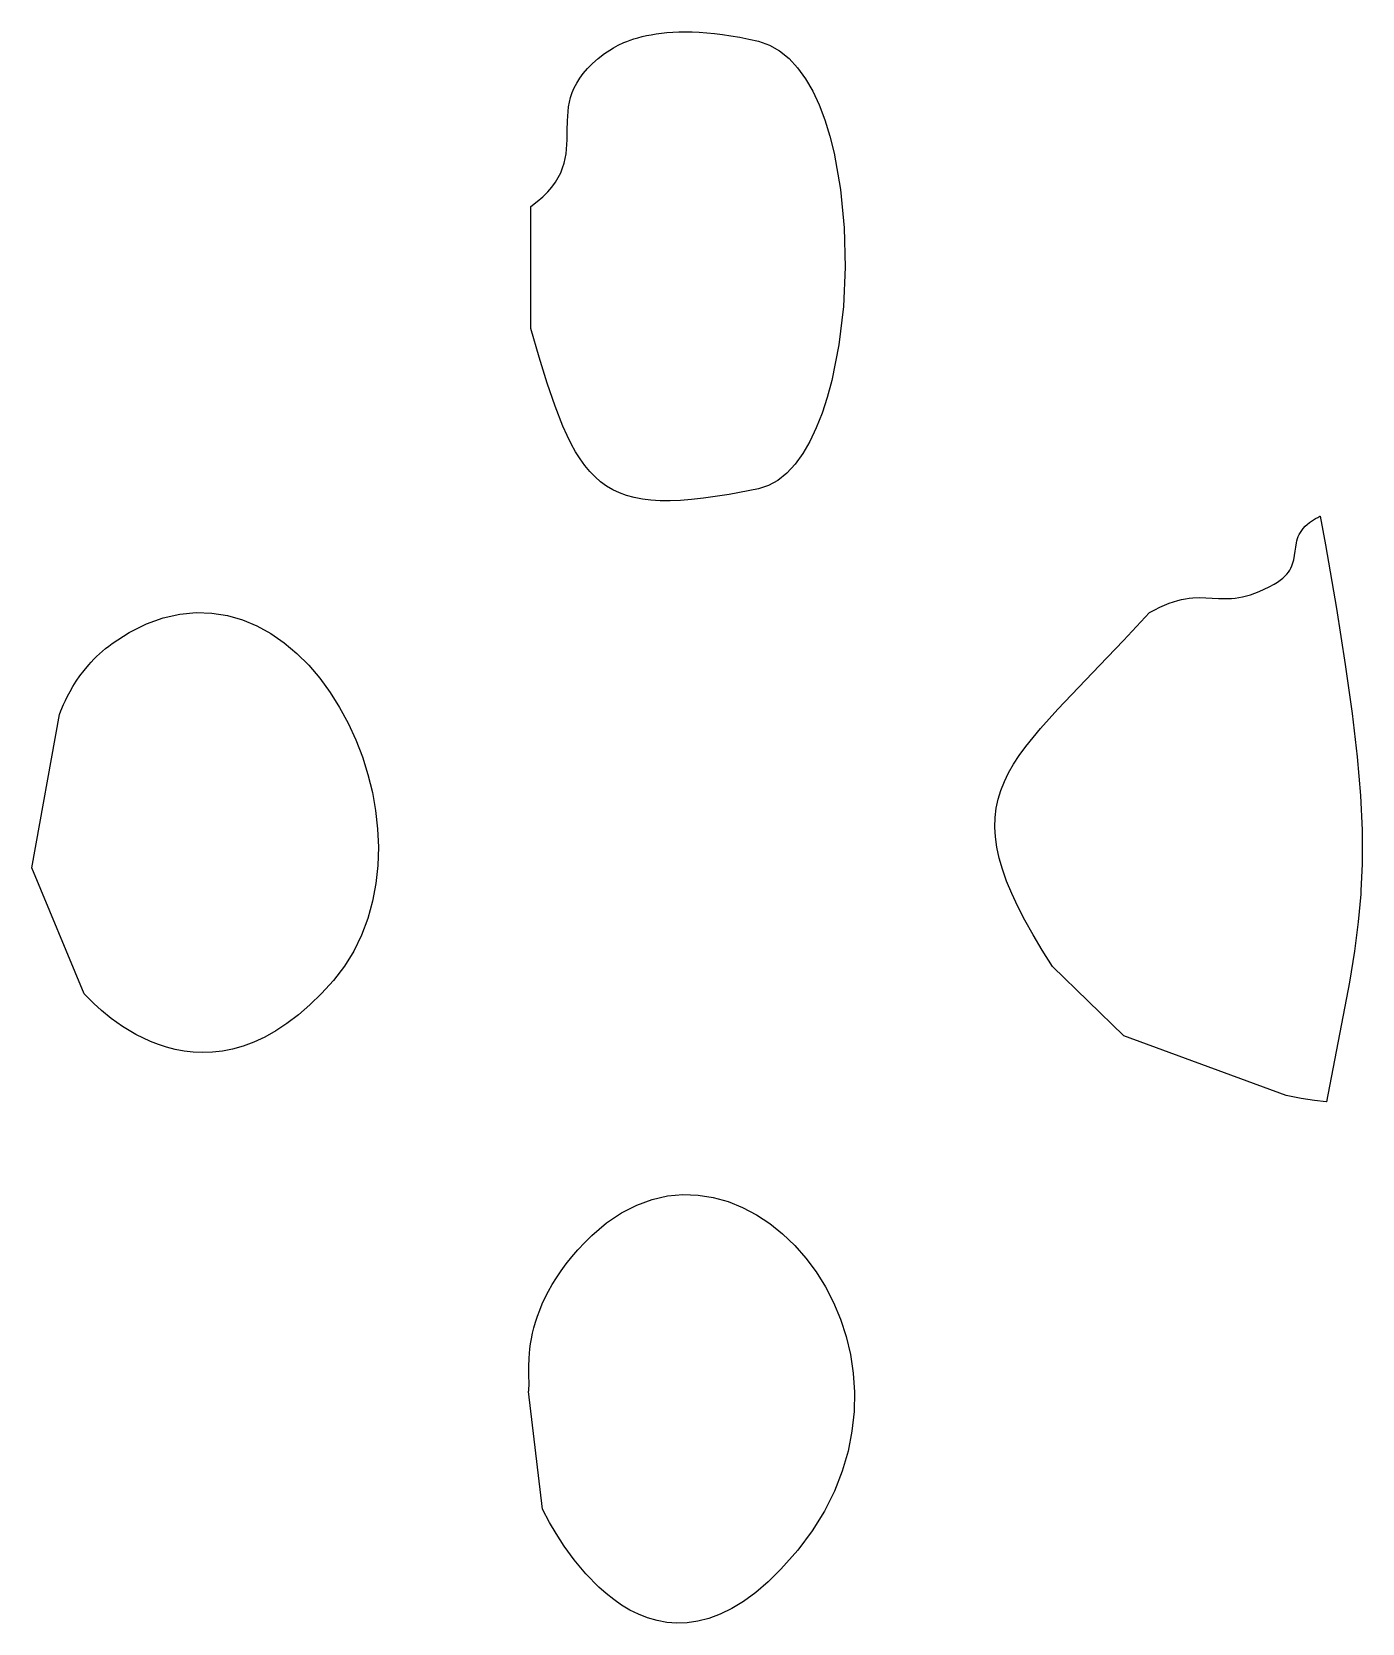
# Model space of a CAD drawing. Header units: millimetres. Extents: x 73 to 173, y -160 to -92.
# Drawn here: x 158.056 to 158.545, y -138.328 to -137.742 of the extents above; entities that cross this region are included whole.
import ezdxf

# ---------------------------------------------------------------- set-up
doc = ezdxf.new("R2010")
doc.units = ezdxf.units.MM
doc.layers.add('F.Silkscreen', color=41, linetype='CONTINUOUS', true_color=0xf2eda1)

msp = doc.modelspace()

# ---------------------------------------------------------------- linework, layer by layer
at = {"layer": 'F.Silkscreen', "linetype": 'CONTINUOUS'}
for p, q in [((158.274564, -137.745788), (158.27581, -137.745323)), ((158.27581, -137.745323), (158.277146, -137.744881)), ((158.277146, -137.744881), (158.278577, -137.744451)), ((158.278577, -137.744451), (158.280113, -137.744046)), ((158.280113, -137.744046), (158.28173, -137.743674)), ((158.28173, -137.743674), (158.283454, -137.743331)), ((158.283454, -137.743331), (158.285293, -137.743029)), ((158.285293, -137.743029), (158.28722, -137.742763)), ((158.28722, -137.742763), (158.289272, -137.742553)), ((158.289272, -137.742553), (158.291415, -137.742393)), ((158.291415, -137.742393), (158.293678, -137.742306)), ((158.293678, -137.742306), (158.296056, -137.742275)), ((158.296056, -137.742275), (158.298552, -137.742317)), ((158.298552, -137.742317), (158.301164, -137.742419)), ((158.301164, -137.742419), (158.303898, -137.742614)), ((158.303898, -137.742614), (158.306753, -137.742893)), ((158.306753, -137.742893), (158.309743, -137.743266)), ((158.309743, -137.743266), (158.31284, -137.743735)), ((158.31284, -137.743735), (158.31607, -137.744294)), ((158.31607, -137.744294), (158.319441, -137.744964)), ((158.319441, -137.744964), (158.32295, -137.745754)), ((158.26395, -137.752114), (158.266329, -137.750278)), ((158.266329, -137.750278), (158.268251, -137.748968)), ((158.268251, -137.748968), (158.269648, -137.74812)), ((158.269648, -137.74812), (158.271355, -137.747202)), ((158.271355, -137.747202), (158.273409, -137.746259)), ((158.273409, -137.746259), (158.274564, -137.745788)), ((158.32295, -137.745754), (158.326965, -137.747127)), ((158.326965, -137.747127), (158.330716, -137.749232)), ((158.330716, -137.749232), (158.33418, -137.752034)), ((158.258498, -137.75754), (158.260054, -137.755744)), ((158.260054, -137.755744), (158.261865, -137.75393)), ((158.261865, -137.75393), (158.26395, -137.752114)), ((158.33418, -137.752034), (158.337361, -137.755483)), ((158.337361, -137.755483), (158.340277, -137.759527)), ((158.254436, -137.764639), (158.255169, -137.762867)), ((158.255169, -137.762867), (158.256076, -137.761103)), ((158.256076, -137.761103), (158.257179, -137.759328)), ((158.257179, -137.759328), (158.258498, -137.75754)), ((158.340277, -137.759527), (158.34292, -137.764111)), ((158.253118, -137.769871), (158.253428, -137.768127)), ((158.253428, -137.768127), (158.253862, -137.766387)), ((158.253862, -137.766387), (158.254436, -137.764639)), ((158.34292, -137.764111), (158.345284, -137.76918)), ((158.252681, -137.775067), (158.2529, -137.77161)), ((158.2529, -137.77161), (158.253118, -137.769871)), ((158.345284, -137.76918), (158.347397, -137.774701)), ((158.347397, -137.774701), (158.349235, -137.780617)), ((158.252586, -137.781967), (158.252634, -137.778522)), ((158.252634, -137.778522), (158.252681, -137.775067)), ((158.349235, -137.780617), (158.350804, -137.786873)), ((158.252169, -137.787152), (158.25239, -137.785423)), ((158.25239, -137.785423), (158.252586, -137.781967)), ((158.250199, -137.794096), (158.250905, -137.792352)), ((158.250905, -137.792352), (158.25145, -137.79061)), ((158.25145, -137.79061), (158.251873, -137.788878)), ((158.251873, -137.788878), (158.252169, -137.787152)), ((158.350804, -137.786873), (158.353178, -137.800208)), ((158.246946, -137.799356), (158.248229, -137.797597)), ((158.248229, -137.797597), (158.249317, -137.79584)), ((158.249317, -137.79584), (158.250199, -137.794096)), ((158.241593, -137.80471), (158.243646, -137.802917)), ((158.243646, -137.802917), (158.245423, -137.801135)), ((158.245423, -137.801135), (158.246946, -137.799356)), ((158.353178, -137.800208), (158.354516, -137.814326)), ((158.239207, -137.851394), (158.23926, -137.806511)), ((158.23926, -137.806511), (158.241593, -137.80471)), ((158.354516, -137.814326), (158.354837, -137.828819)), ((158.354837, -137.828819), (158.354163, -137.843296)), ((158.354163, -137.843296), (158.352509, -137.857333)), ((158.242307, -137.861955), (158.239207, -137.851394)), ((158.245256, -137.871452), (158.242307, -137.861955)), ((158.352509, -137.857333), (158.349891, -137.870552)), ((158.248131, -137.879911), (158.245256, -137.871452)), ((158.349891, -137.870552), (158.348226, -137.876727)), ((158.25104, -137.887352), (158.248131, -137.879911)), ((158.348226, -137.876727), (158.346324, -137.882553)), ((158.346324, -137.882553), (158.344187, -137.887958)), ((158.252537, -137.890709), (158.25104, -137.887352)), ((158.254075, -137.893824), (158.252537, -137.890709)), ((158.344187, -137.887958), (158.34183, -137.892934)), ((158.25567, -137.896708), (158.254075, -137.893824)), ((158.257328, -137.899359), (158.25567, -137.896708)), ((158.339234, -137.897396), (158.336401, -137.901292)), ((158.34183, -137.892934), (158.339234, -137.897396)), ((158.25907, -137.901786), (158.257328, -137.899359)), ((158.260896, -137.903991), (158.25907, -137.901786)), ((158.336401, -137.901292), (158.333367, -137.904585)), ((158.262831, -137.905984), (158.260896, -137.903991)), ((158.26488, -137.907753), (158.262831, -137.905984)), ((158.267052, -137.909311), (158.26488, -137.907753)), ((158.269375, -137.910666), (158.267052, -137.909311)), ((158.32661, -137.909173), (158.322898, -137.910352)), ((158.330099, -137.90723), (158.32661, -137.909173)), ((158.333367, -137.904585), (158.330099, -137.90723)), ((158.27183, -137.911822), (158.269375, -137.910666)), ((158.274455, -137.912782), (158.27183, -137.911822)), ((158.277255, -137.913542), (158.274455, -137.912782)), ((158.28023, -137.914111), (158.277255, -137.913542)), ((158.283415, -137.914503), (158.28023, -137.914111)), ((158.286803, -137.91471), (158.283415, -137.914503)), ((158.29042, -137.914743), (158.286803, -137.91471)), ((158.294271, -137.914603), (158.29042, -137.914743)), ((158.298354, -137.914291), (158.294271, -137.914603)), ((158.302701, -137.91381), (158.298354, -137.914291)), ((158.312217, -137.912389), (158.302701, -137.91381)), ((158.322898, -137.910352), (158.312217, -137.912389)), ((158.527862, -137.921258), (158.528641, -137.920833)), ((158.528641, -137.920833), (158.529018, -137.920631)), ((158.529018, -137.920631), (158.529397, -137.920449)), ((158.529397, -137.920449), (158.529605, -137.920347)), ((158.529605, -137.920347), (158.531525, -137.930972)), ((158.521851, -137.927135), (158.522264, -137.926381)), ((158.522264, -137.926381), (158.522756, -137.925634)), ((158.522756, -137.925634), (158.523327, -137.924883)), ((158.523327, -137.924883), (158.524006, -137.924139)), ((158.524006, -137.924139), (158.524786, -137.923408)), ((158.524786, -137.923408), (158.525685, -137.922683)), ((158.525685, -137.922683), (158.526706, -137.921971)), ((158.526706, -137.921971), (158.527862, -137.921258)), ((158.520334, -137.933314), (158.52054, -137.93175)), ((158.52054, -137.93175), (158.520812, -137.930209)), ((158.520812, -137.930209), (158.521001, -137.929424)), ((158.521001, -137.929424), (158.521229, -137.928659)), ((158.521229, -137.928659), (158.521508, -137.927894)), ((158.521508, -137.927894), (158.521851, -137.927135)), ((158.531525, -137.930972), (158.535527, -137.95439)), ((158.518796, -137.939492), (158.519154, -137.938728)), ((158.519154, -137.938728), (158.519432, -137.937955)), ((158.519432, -137.937955), (158.519664, -137.937191)), ((158.519664, -137.937191), (158.519854, -137.936416)), ((158.519854, -137.936416), (158.520133, -137.934861)), ((158.520133, -137.934861), (158.520334, -137.933314)), ((158.51385, -137.944649), (158.514885, -137.943932)), ((158.514885, -137.943932), (158.515791, -137.943211)), ((158.515791, -137.943211), (158.516593, -137.942482)), ((158.516593, -137.942482), (158.517281, -137.941739)), ((158.517281, -137.941739), (158.517876, -137.940993)), ((158.517876, -137.940993), (158.518371, -137.94024)), ((158.518371, -137.94024), (158.518796, -137.939492)), ((158.481356, -137.95057), (158.482653, -137.950445)), ((158.482653, -137.950445), (158.485147, -137.950343)), ((158.485147, -137.950343), (158.48752, -137.950399)), ((158.48752, -137.950399), (158.48984, -137.950528)), ((158.49827, -137.950518), (158.499604, -137.950327)), ((158.499604, -137.950327), (158.500996, -137.950059)), ((158.500996, -137.950059), (158.502425, -137.94972)), ((158.502425, -137.94972), (158.503935, -137.949274)), ((158.503935, -137.949274), (158.505517, -137.94874)), ((158.505517, -137.94874), (158.507169, -137.948083)), ((158.507169, -137.948083), (158.508905, -137.947308)), ((158.508905, -137.947308), (158.510745, -137.9464)), ((158.510745, -137.9464), (158.51267, -137.945361)), ((158.51267, -137.945361), (158.51385, -137.944649)), ((158.110101, -137.956425), (158.11609, -137.955844)), ((158.11609, -137.955844), (158.12193, -137.956028)), ((158.12193, -137.956028), (158.127622, -137.95693)), ((158.457186, -137.966142), (158.466717, -137.955875)), ((158.466717, -137.955875), (158.468679, -137.954813)), ((158.468679, -137.954813), (158.47054, -137.953883)), ((158.47054, -137.953883), (158.472305, -137.953091)), ((158.472305, -137.953091), (158.474, -137.952419)), ((158.474, -137.952419), (158.475609, -137.95186)), ((158.475609, -137.95186), (158.477135, -137.951402)), ((158.477135, -137.951402), (158.478601, -137.951043)), ((158.478601, -137.951043), (158.479996, -137.950769)), ((158.479996, -137.950769), (158.481356, -137.95057)), ((158.48984, -137.950528), (158.492157, -137.95066)), ((158.492157, -137.95066), (158.494519, -137.95072)), ((158.494519, -137.95072), (158.496987, -137.950638)), ((158.496987, -137.950638), (158.49827, -137.950518)), ((158.535527, -137.95439), (158.538772, -137.974913)), ((158.091518, -137.963193), (158.097794, -137.96006)), ((158.097794, -137.96006), (158.103999, -137.957809)), ((158.103999, -137.957809), (158.110101, -137.956425)), ((158.127622, -137.95693), (158.133148, -137.958526)), ((158.133148, -137.958526), (158.138467, -137.960763)), ((158.138467, -137.960763), (158.14359, -137.963593)), ((158.08394, -137.968184), (158.085174, -137.967265)), ((158.085174, -137.967265), (158.091518, -137.963193)), ((158.14359, -137.963593), (158.148483, -137.96697)), ((158.148483, -137.96697), (158.153137, -137.970873)), ((158.448357, -137.975384), (158.457186, -137.966142)), ((158.077514, -137.974055), (158.078469, -137.973054)), ((158.078469, -137.973054), (158.079471, -137.972042)), ((158.079471, -137.972042), (158.08052, -137.971051)), ((158.08052, -137.971051), (158.081612, -137.970083)), ((158.081612, -137.970083), (158.082746, -137.96912)), ((158.082746, -137.96912), (158.08394, -137.968184)), ((158.153137, -137.970873), (158.157513, -137.97524)), ((158.072013, -137.981098), (158.073377, -137.979123)), ((158.073377, -137.979123), (158.074907, -137.977104)), ((158.074907, -137.977104), (158.076604, -137.975066)), ((158.076604, -137.975066), (158.077514, -137.974055)), ((158.157513, -137.97524), (158.161622, -137.980029)), ((158.433045, -137.991385), (158.448357, -137.975384)), ((158.538772, -137.974913), (158.541301, -137.992991)), ((158.068802, -137.986582), (158.069725, -137.984859)), ((158.069725, -137.984859), (158.070805, -137.983012)), ((158.070805, -137.983012), (158.072013, -137.981098)), ((158.161622, -137.980029), (158.165422, -137.985209)), ((158.165422, -137.985209), (158.168899, -137.990736)), ((158.066373, -137.991938), (158.067341, -137.989617)), ((158.067341, -137.989617), (158.068008, -137.988175)), ((158.068008, -137.988175), (158.068802, -137.986582)), ((158.168899, -137.990736), (158.172056, -137.99656)), ((158.426665, -137.998474), (158.433045, -137.991385)), ((158.055671, -138.049739), (158.065845, -137.993362)), ((158.065845, -137.993362), (158.066373, -137.991938)), ((158.172056, -137.99656), (158.174845, -138.002641)), ((158.541301, -137.992991), (158.543147, -138.008931)), ((158.174845, -138.002641), (158.177265, -138.008934)), ((158.421231, -138.005169), (158.426665, -137.998474)), ((158.177265, -138.008934), (158.1793, -138.015404)), ((158.416784, -138.011631), (158.418876, -138.008407)), ((158.418876, -138.008407), (158.421231, -138.005169)), ((158.543147, -138.008931), (158.544353, -138.023135)), ((158.413386, -138.018025), (158.414952, -138.014825)), ((158.414952, -138.014825), (158.416784, -138.011631)), ((158.1793, -138.015404), (158.180921, -138.02201)), ((158.4121, -138.021246), (158.413386, -138.018025)), ((158.180921, -138.02201), (158.182117, -138.02871)), ((158.410397, -138.027834), (158.411098, -138.024509)), ((158.411098, -138.024509), (158.4121, -138.021246)), ((158.544353, -138.023135), (158.54496, -138.035907)), ((158.182117, -138.02871), (158.182865, -138.035434)), ((158.409883, -138.034762), (158.409983, -138.031242)), ((158.409983, -138.031242), (158.410397, -138.027834)), ((158.182865, -138.035434), (158.18315, -138.042177)), ((158.410088, -138.038396), (158.409883, -138.034762)), ((158.54496, -138.035907), (158.545, -138.046981)), ((158.18315, -138.042177), (158.182957, -138.048883)), ((158.410622, -138.042174), (158.410088, -138.038396)), ((158.411492, -138.046125), (158.410622, -138.042174)), ((158.074946, -138.096084), (158.055671, -138.049739)), ((158.182957, -138.048883), (158.182263, -138.055502)), ((158.412685, -138.050253), (158.411492, -138.046125)), ((158.544973, -138.04836), (158.544562, -138.058073)), ((158.545, -138.046981), (158.544973, -138.04836)), ((158.182263, -138.055502), (158.181038, -138.062006)), ((158.414212, -138.054587), (158.412685, -138.050253)), ((158.416114, -138.059147), (158.414212, -138.054587)), ((158.418359, -138.063952), (158.416114, -138.059147)), ((158.544471, -138.059462), (158.543573, -138.069551)), ((158.544562, -138.058073), (158.544471, -138.059462)), ((158.181038, -138.062006), (158.179297, -138.068333)), ((158.420971, -138.069016), (158.418359, -138.063952)), ((158.179297, -138.068333), (158.176987, -138.074465)), ((158.423952, -138.074367), (158.420971, -138.069016)), ((158.543573, -138.069551), (158.542162, -138.080428)), ((158.176987, -138.074465), (158.174113, -138.080341)), ((158.427321, -138.080021), (158.423952, -138.074367)), ((158.174113, -138.080341), (158.170651, -138.085925)), ((158.431081, -138.086009), (158.427321, -138.080021)), ((158.542162, -138.080428), (158.540328, -138.09175)), ((158.170651, -138.085925), (158.166574, -138.091164)), ((158.457315, -138.111518), (158.431081, -138.086009)), ((158.078424, -138.099615), (158.074946, -138.096084)), ((158.162241, -138.095921), (158.157954, -138.100117)), ((158.166574, -138.091164), (158.162241, -138.095921)), ((158.540328, -138.09175), (158.531923, -138.135796)), ((158.081292, -138.102213), (158.078424, -138.099615)), ((158.084857, -138.105114), (158.081292, -138.102213)), ((158.157954, -138.100117), (158.153704, -138.103796)), ((158.08908, -138.108121), (158.084857, -138.105114)), ((158.09391, -138.111024), (158.08908, -138.108121)), ((158.149519, -138.106996), (158.145387, -138.109709)), ((158.153704, -138.103796), (158.149519, -138.106996)), ((158.099311, -138.113616), (158.09391, -138.111024)), ((158.102213, -138.114761), (158.099311, -138.113616)), ((158.137312, -138.113844), (158.133388, -138.115311)), ((158.141317, -138.111981), (158.137312, -138.113844)), ((158.145387, -138.109709), (158.141317, -138.111981)), ((158.517003, -138.13352), (158.457315, -138.111518)), ((158.105238, -138.115743), (158.102213, -138.114761)), ((158.108395, -138.116542), (158.105238, -138.115743)), ((158.11166, -138.117158), (158.108395, -138.116542)), ((158.115026, -138.117554), (158.11166, -138.117158)), ((158.118515, -138.117694), (158.115026, -138.117554)), ((158.122092, -138.117567), (158.118515, -138.117694)), ((158.12577, -138.11714), (158.122092, -138.117567)), ((158.129536, -138.116392), (158.12577, -138.11714)), ((158.133388, -138.115311), (158.129536, -138.116392)), ((158.522531, -138.134577), (158.517003, -138.13352)), ((158.527405, -138.135322), (158.522531, -138.134577)), ((158.531728, -138.135784), (158.527405, -138.135322)), ((158.531923, -138.135796), (158.531728, -138.135784)), ((158.278157, -138.173744), (158.283803, -138.17169)), ((158.283803, -138.17169), (158.289481, -138.17042)), ((158.289481, -138.17042), (158.295144, -138.169899)), ((158.295144, -138.169899), (158.300782, -138.170093)), ((158.300782, -138.170093), (158.306334, -138.17096)), ((158.306334, -138.17096), (158.311777, -138.172476)), ((158.311777, -138.172476), (158.317097, -138.174608)), ((158.267072, -138.180338), (158.272572, -138.176617)), ((158.272572, -138.176617), (158.278157, -138.173744)), ((158.317097, -138.174608), (158.32222, -138.177308)), ((158.32222, -138.177308), (158.327162, -138.180567)), ((158.261698, -138.184935), (158.267072, -138.180338)), ((158.327162, -138.180567), (158.331842, -138.184331)), ((158.331842, -138.184331), (158.336266, -138.188575)), ((158.2543, -138.19282), (158.256556, -138.190221)), ((158.256556, -138.190221), (158.259025, -138.187588)), ((158.259025, -138.187588), (158.261698, -138.184935)), ((158.336266, -138.188575), (158.340377, -138.193258)), ((158.250348, -138.197953), (158.252235, -138.195406)), ((158.252235, -138.195406), (158.2543, -138.19282)), ((158.340377, -138.193258), (158.344151, -138.198353)), ((158.247108, -138.202936), (158.248653, -138.200467)), ((158.248653, -138.200467), (158.250348, -138.197953)), ((158.344151, -138.198353), (158.347553, -138.20382)), ((158.243429, -138.210091), (158.244503, -138.207753)), ((158.244503, -138.207753), (158.245734, -138.205371)), ((158.245734, -138.205371), (158.247108, -138.202936)), ((158.347553, -138.20382), (158.350545, -138.20963)), ((158.241656, -138.214608), (158.242482, -138.212376)), ((158.242482, -138.212376), (158.243429, -138.210091)), ((158.350545, -138.20963), (158.353102, -138.215739)), ((158.239848, -138.220932), (158.240354, -138.218893)), ((158.240354, -138.218893), (158.24094, -138.21678)), ((158.24094, -138.21678), (158.241656, -138.214608)), ((158.353102, -138.215739), (158.35518, -138.22212)), ((158.238874, -138.226636), (158.239121, -138.224815)), ((158.239121, -138.224815), (158.239448, -138.222908)), ((158.239448, -138.222908), (158.239848, -138.220932)), ((158.35518, -138.22212), (158.35676, -138.228752)), ((158.238439, -138.233117), (158.238555, -138.230053)), ((158.238555, -138.230053), (158.238874, -138.226636)), ((158.35676, -138.228752), (158.357798, -138.235587)), ((158.238446, -138.235819), (158.238439, -138.233117)), ((158.238553, -138.23999), (158.238446, -138.235819)), ((158.357798, -138.235587), (158.358271, -138.242585)), ((158.238326, -138.242337), (158.238448, -138.241924)), ((158.243494, -138.28557), (158.238326, -138.242337)), ((158.238448, -138.241924), (158.238523, -138.241403)), ((158.238523, -138.241403), (158.238553, -138.23999)), ((158.358271, -138.242585), (158.358124, -138.24973)), ((158.358124, -138.24973), (158.357343, -138.256975)), ((158.357343, -138.256975), (158.355896, -138.264294)), ((158.355896, -138.264294), (158.353753, -138.271639)), ((158.353753, -138.271639), (158.350856, -138.278982)), ((158.350856, -138.278982), (158.347183, -138.286302)), ((158.246134, -138.290539), (158.243494, -138.28557)), ((158.347183, -138.286302), (158.342719, -138.293557)), ((158.248478, -138.294535), (158.246134, -138.290539)), ((158.251493, -138.29918), (158.248478, -138.294535)), ((158.342719, -138.293557), (158.3374, -138.300702)), ((158.255135, -138.3042), (158.251493, -138.29918)), ((158.3374, -138.300702), (158.331228, -138.307722)), ((158.2594, -138.309328), (158.255135, -138.3042)), ((158.264261, -138.314296), (158.2594, -138.309328)), ((158.326553, -138.312311), (158.32197, -138.316226)), ((158.331228, -138.307722), (158.326553, -138.312311)), ((158.266897, -138.316645), (158.264261, -138.314296)), ((158.269691, -138.318845), (158.266897, -138.316645)), ((158.272609, -138.320876), (158.269691, -138.318845)), ((158.32197, -138.316226), (158.317493, -138.319506)), ((158.275665, -138.322703), (158.272609, -138.320876)), ((158.278859, -138.324276), (158.275665, -138.322703)), ((158.282183, -138.325584), (158.278859, -138.324276)), ((158.308855, -138.324264), (158.304697, -138.325805)), ((158.313127, -138.322175), (158.308855, -138.324264)), ((158.317493, -138.319506), (158.313127, -138.322175)), ((158.285632, -138.326588), (158.282183, -138.325584)), ((158.289204, -138.327245), (158.285632, -138.326588)), ((158.292902, -138.32753), (158.289204, -138.327245)), ((158.29672, -138.327417), (158.292902, -138.32753)), ((158.300648, -138.326852), (158.29672, -138.327417)), ((158.304697, -138.325805), (158.300648, -138.326852))]:
    msp.add_line(p, q, dxfattribs=at)

doc.saveas('drawing.dxf')
